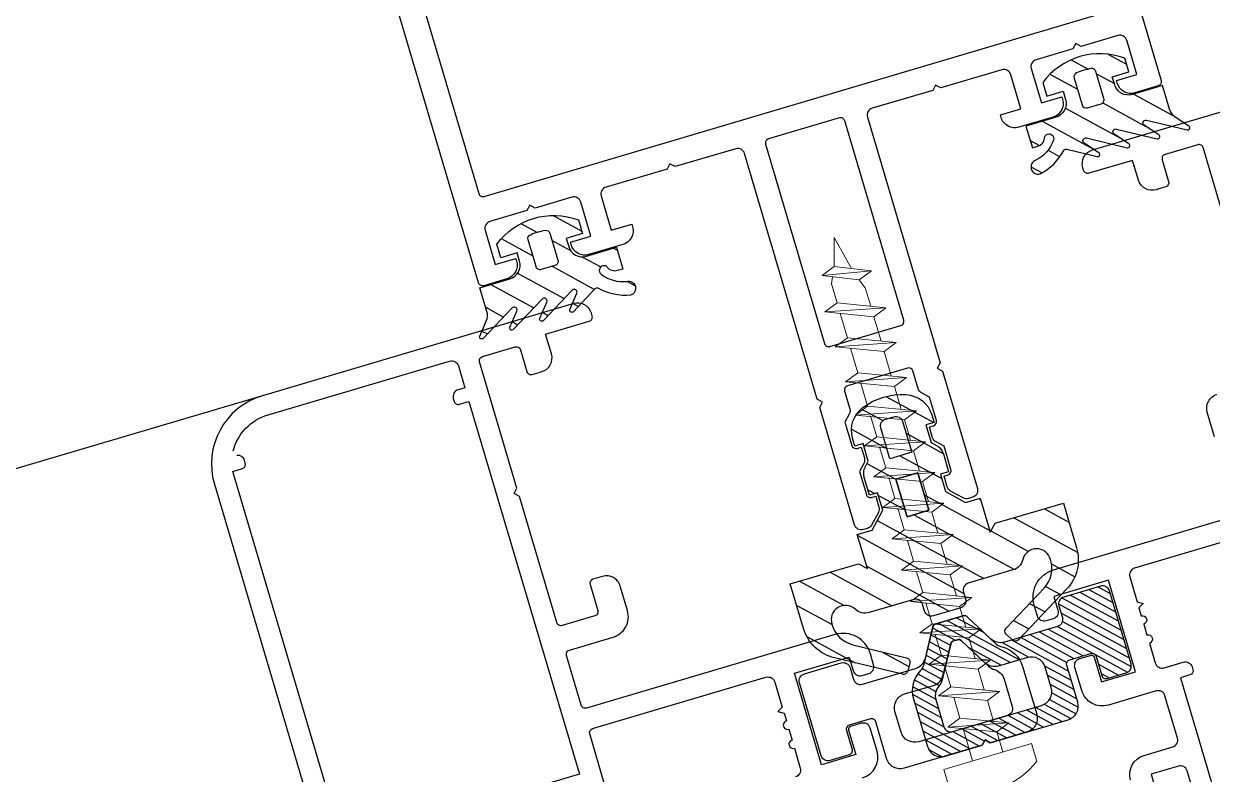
# Model space of a CAD drawing. Header units: millimetres. Extents: x 62878 to 70819, y -67946 to -61850.
# Drawn here: x 63786.6 to 63794.95, y -65572.66 to -65567.39 of the extents above; entities that cross this region are included whole.
import ezdxf

# ---------------------------------------------------------------- set-up
doc = ezdxf.new("R2010")
doc.units = ezdxf.units.MM
doc.layers.add('DOGRAMA', color=171, linetype='Continuous', lineweight=0)
pattern_1 = [(151.4266584183392, (64120.04222058725, -65463.42116544953), (0.07592747398675415, 0.1394151397588898), [])]

# ---------------------------------------------------------------- blocks, each defined once
blk = doc.blocks.new('a2we')
at = {"lineweight": 5, "ltscale": 0.5}
for p, q in [((-196.0144480926461, -415.2868589025547), (-196.5925912144022, -417.2488821181558)), ((-196.0144480926461, -415.2868589025547), (-195.4639709594615, -417.7110762494052)), ((-197.5747968978259, -417.6063757508618), (-196.5747276986959, -417.2423803302317)), ((-196.5747276986959, -417.2423803302317), (-194.1582851917165, -418.2620245979042)), ((-194.1582851917165, -418.2620245979042), (-197.5747968978259, -417.6063757508618)), ((-195.1583543907882, -418.6260200186506), (-197.5747968978259, -417.6063757508618)), ((-196.8896500078097, -417.895480952812), (-197.0961171580722, -418.3448917148726)), ((-197.1143788935161, -419.7428166739272), (-197.1143788935161, -418.4283854465556)), ((-194.1582851917165, -418.2620245979042), (-195.1583543907882, -418.6260200186506)), ((-195.1583543907882, -418.6260200186506), (-194.9264251741961, -419.2953524503964)), ((-198.1144480926461, -420.1068120946153), (-197.1143788935161, -419.7428166739268)), ((-197.1143788935161, -419.7428166739268), (-193.9153324771005, -421.0399975355008)), ((-197.1143788935161, -419.7428166739268), (-193.9153324771005, -421.0399975355008)), ((-194.9154016761394, -420.634479622855), (-194.9154016761394, -419.3608343693425)), ((-194.9154016761721, -421.4039929561312), (-198.1144480926461, -420.1068120946153)), ((-193.9153324771005, -421.0399975355008), (-198.1144480926461, -420.1068120946153)), ((-197.1143788935161, -422.2969096404012), (-197.1143788935162, -420.512330007273)), ((-193.9153324771005, -421.0399975355008), (-194.9154016761721, -421.4039929561312)), ((-194.9154016761721, -423.1885725893157), (-194.9154016761721, -421.4039929561312)), ((-198.1144480926461, -422.6609050610894), (-197.1143788935161, -422.2969096404012)), ((-197.1143788935161, -422.2969096404012), (-193.9153324771005, -423.594090501975)), ((-197.1143788935161, -422.2969096404012), (-193.9153324771005, -423.594090501975)), ((-194.9154016761721, -423.9580859226053), (-198.1144480926461, -422.6609050610894)), ((-193.9153324771005, -423.594090501975), (-198.1144480926461, -422.6609050610894)), ((-197.1143788935161, -424.8510026068752), (-197.1143788935162, -423.0664229737469)), ((-193.9153324771005, -423.594090501975), (-194.9154016761721, -423.9580859226053)), ((-194.9154016761721, -425.7426655557898), (-194.9154016761721, -423.9580859226053)), ((-198.1144480926461, -425.2149980275636), (-197.1143788935161, -424.8510026068752)), ((-197.1143788935161, -424.8510026068752), (-193.9153324771005, -426.1481834684492)), ((-197.1143788935161, -424.8510026068752), (-193.9153324771005, -426.1481834684492)), ((-194.9154016761721, -426.5121788890793), (-198.1144480926461, -425.2149980275636)), ((-193.9153324771005, -426.1481834684492), (-198.1144480926461, -425.2149980275636)), ((-197.1143788935161, -427.3050955733496), (-197.1143788935162, -425.6205159402211)), ((-193.9153324771005, -426.1481834684492), (-194.9154016761721, -426.5121788890793)), ((-194.9154016761721, -428.1967585222638), (-194.9154016761721, -426.5121788890793)), ((-198.1144480926461, -427.669090994038), (-197.1143788935161, -427.3050955733496)), ((-197.1143788935161, -427.3050955733496), (-193.9153324771005, -428.6022764349236)), ((-197.1143788935161, -427.3050955733496), (-193.9153324771005, -428.6022764349236)), ((-194.9154016761721, -428.9662718555534), (-198.1144480926461, -427.669090994038)), ((-193.9153324771005, -428.6022764349236), (-198.1144480926461, -427.669090994038)), ((-197.1143788935161, -429.5591885398237), (-197.1143788935161, -428.0237477951896)), ((-193.9153324771005, -428.6022764349236), (-194.9154016761721, -428.9662718555534)), ((-194.9154016761721, -430.450851488738), (-194.9154016761721, -428.9662718555534)), ((-198.1144480926461, -429.9231839605702), (-197.1143788935161, -429.5591885398237)), ((-197.1143788935161, -429.5591885398237), (-193.9153324771005, -430.8563694013976)), ((-197.1143788935161, -429.5591885398237), (-193.9153324771005, -430.8563694013976)), ((-194.9154016761721, -431.2203648220857), (-198.1144480926461, -429.9231839605702)), ((-193.9153324771005, -430.8563694013976), (-198.1144480926461, -429.9231839605702)), ((-197.1143788935161, -431.8132815063559), (-197.1143788935161, -430.2778407616635)), ((-193.9153324771005, -430.8563694013976), (-194.9154016761721, -431.2203648220857)), ((-194.9154016761721, -432.7049444552304), (-194.9154016761721, -431.2203648220857)), ((-198.1144480926461, -432.177276926986), (-197.1143788935161, -431.8132815063559)), ((-194.9154016761721, -433.4744577885599), (-198.1144480926461, -432.177276926986)), ((-193.9153324771005, -433.1104623678716), (-198.1144480926461, -432.177276926986)), ((-197.1143788935161, -431.8132815063559), (-193.9153324771005, -433.1104623678716)), ((-197.1143788935161, -431.8132815063559), (-193.9153324771005, -433.1104623678716)), ((-197.1143788935161, -434.0673744728301), (-197.1143788935161, -432.5319337281958)), ((-193.9153324771005, -433.1104623678716), (-194.9154016761721, -433.4744577885599)), ((-194.9154016761721, -434.9590374217446), (-194.9154016761721, -433.4744577885599)), ((-198.1144480926461, -434.4313698935184), (-197.1143788935161, -434.0673744728301)), ((-194.9154016761721, -435.7285507550341), (-198.1144480926461, -434.4313698935184)), ((-193.9153324771005, -435.364555334404), (-198.1144480926461, -434.4313698935184)), ((-197.1143788935161, -434.0673744728301), (-193.9153324771005, -435.364555334404)), ((-197.1143788935161, -434.0673744728301), (-193.9153324771005, -435.364555334404)), ((-197.1143788935161, -436.3642339800811), (-197.1143788935161, -434.7860266946118)), ((-193.9153324771005, -435.364555334404), (-194.9154016761721, -435.7285507550341)), ((-198.1144480926461, -436.7282294008277), (-197.1143788935161, -436.3642339800811)), ((-197.1143788935161, -436.3642339800811), (-193.9153324771005, -437.6614148416551)), ((-197.1143788935161, -436.3642339800811), (-193.9153324771005, -437.6614148416551)), ((-194.9154016761721, -437.2558969289955), (-194.9154016761721, -435.7285507550341)), ((-194.9154016761721, -438.0254102623434), (-198.1144480926461, -436.7282294008277)), ((-193.9153324771005, -437.6614148416551), (-198.1144480926461, -436.7282294008277)), ((-197.1143788935161, -438.6610934873901), (-197.1143788935161, -437.1337473134849)), ((-193.9153324771005, -437.6614148416551), (-194.9154016761721, -438.0254102623434)), ((-194.9154016761721, -439.5527564362646), (-194.9154016761721, -438.0254102623434)), ((-198.1144480926461, -439.0250889080787), (-197.1143788935161, -438.6610934873901)), ((-194.9154016761721, -440.3222697695944), (-198.1144480926461, -439.0250889080787)), ((-193.9153324771005, -439.9582743489061), (-198.1144480926461, -439.0250889080787)), ((-197.1143788935161, -438.6610934873901), (-193.9153324771005, -439.9582743489061)), ((-197.1143788935161, -438.6610934873901), (-193.9153324771005, -439.9582743489061)), ((-197.1143788935161, -440.9579529946993), (-197.1143788935161, -439.430606820736)), ((-193.9153324771005, -439.9582743489061), (-194.9154016761721, -440.3222697695944)), ((-194.9154016761721, -441.849615943574), (-194.9154016761721, -440.3222697695944)), ((-198.1144480926461, -441.3219484153295), (-197.1143788935161, -440.9579529946993)), ((-194.9154016761721, -442.6191292769035), (-198.1144480926461, -441.3219484153295)), ((-193.9153324771005, -442.2551338562151), (-198.1144480926461, -441.3219484153295)), ((-197.1143788935161, -440.9579529946993), (-193.9153324771005, -442.2551338562151)), ((-197.1143788935161, -443.2537258831643), (-197.1143788935161, -441.7274663280053)), ((-193.9153324771005, -442.2551338562151), (-194.9154016761721, -442.6191292769035)), ((-194.9154016761721, -444.1453888320787), (-194.9154016761721, -442.6191292769035)), ((-198.1144480926461, -443.6177213039109), (-197.1143788935161, -443.2537258831643)), ((-194.9154016761721, -444.9149021654266), (-198.1144480926461, -443.6177213039109)), ((-193.9153324771005, -444.5509067447383), (-198.1144480926461, -443.6177213039109)), ((-197.1143788935161, -443.2537258831643), (-193.9153324771005, -444.5509067447383)), ((-197.1143788935161, -445.5538642814245), (-197.1143788935161, -444.0232392165685)), ((-193.9153324771005, -444.5509067447383), (-194.9154016761721, -444.9149021654266)), ((-198.1144480926461, -445.9178597020545), (-197.1143788935161, -445.5538642814245)), ((-197.1143788935161, -445.5538642814245), (-193.9153324771005, -446.8510451429402)), ((-197.1143788935161, -445.5538642814245), (-193.9153324771005, -446.8510451429402)), ((-194.9154016761721, -446.4455272302989), (-194.9154016761721, -444.9149021654266)), ((-193.9153324771005, -446.8510451429402), (-198.1144480926461, -445.9178597020545)), ((-194.9154016761721, -447.2150405636282), (-198.1144480926461, -445.9178597020545)), ((-197.1143788935161, -447.8540026795677), (-197.1143788935161, -446.3233776147298)), ((-193.9153324771005, -446.8510451429402), (-194.9154016761721, -447.2150405636282)), ((-194.9154016761721, -448.7456656284821), (-194.9154016761721, -447.2150405636282)), ((-197.1143788935161, -447.8540026795677), (-198.1144480926461, -448.2179981003141)), ((-194.9154016761721, -449.5151789618299), (-198.1144480926461, -448.2179981003141)), ((-198.1144480926461, -448.2179981003141), (-193.9153324771005, -449.1511835411412)), ((-193.9153324771005, -449.1511835411412), (-197.1143788935161, -447.8540026795677)), ((-197.1143788935161, -450.1541410778275), (-197.1143788935161, -448.6235160129718)), ((-193.9153324770423, -449.1511835411412), (-194.9154016761721, -449.5151789618299)), ((-194.9154016761723, -451.0458040266858), (-194.9154016761721, -449.5151789618299)), ((-198.1144480926461, -450.5181364984577), (-197.1143788935161, -450.1541410778275)), ((-194.9154016761721, -451.8153173600317), (-198.1144480926461, -450.5181364984577)), ((-193.9153324770423, -451.4513219393434), (-198.1144480926461, -450.5181364984577)), ((-197.1143788935161, -450.1541410778275), (-193.9153324770423, -451.4513219393434)), ((-197.1143788935161, -453.2868589025547), (-197.1143788935162, -450.9236544111328)), ((-193.9153324770423, -451.4513219393434), (-194.9154016761721, -451.8153173600317)), ((-194.9154016761721, -453.2868589025547), (-194.9154016761721, -451.8153173600317)), ((-192.7980524524961, -453.2868589025547), (-199.230843732796, -453.2868589025547)), ((-199.230843732796, -454.5827171301502), (-199.230843732796, -453.2868589025547)), ((-192.7980524524961, -454.5827171301502), (-192.7980524524961, -453.2868589025547))]:
    blk.add_line(p, q, dxfattribs=at)
blk.add_lwpolyline([(-196.4690204826777, -455.6637351848848), (-196.1125089353335, -455.3998333582319), (-195.9163872499585, -455.3998333582319), (-195.5598757026143, -455.6637351848848)], dxfattribs=at)
for centre, radius, start, end in [((-196.9143788935627, -418.4283854465556), 0.2, 155.3251238657465, 180), ((-195.115401676151, -419.3608343693425), 0.2, 0, 19.11162363728389), ((-195.6603624057317, -449.5292358589606), 6.187568978619671, 234.757305859688, 262.4904896380407), ((-196.3685337795604, -449.5292358589606), 6.187568978619673, 277.5095103619591, 305.2426941403116)]:
    blk.add_arc(centre, radius, start, end, dxfattribs=at)

msp = doc.modelspace()

# ---------------------------------------------------------------- hatches: boundary and pattern name
at = {"layer": 'DOGRAMA', "lineweight": -2}
h = msp.add_hatch(dxfattribs=at)
h.set_pattern_fill('ANSI31', color=256, scale=0.05, angle=523.5057849383392, style=0)
h.set_pattern_definition(pattern_1)
edge = h.paths.add_edge_path()
edge.add_arc((63794.74630285739, -65567.96435626825), 0.1000000000264566, 196.4945486407832, 236.4945486411523, ccw=False)
edge.add_line((63794.65041818207, -65567.99274867999), (63794.60127716877, -65567.82679341911))
edge.add_line((63794.60127716877, -65567.82679341911), (63794.39033088316, -65567.88925672497))
edge.add_arc((63794.36193847139, -65567.79337204968), 0.1000000000084617, 196.4945486615067, 286.4945486615067, ccw=False)
edge.add_line((63794.2660537961, -65567.82176446145), (63794.24901834908, -65567.7642336563))
edge.add_line((63794.24901834908, -65567.7642336563), (63794.3640799594, -65567.73016276218))
edge.add_line((63794.3640799594, -65567.73016276218), (63794.3356875476, -65567.6342780869))
edge.add_arc((63794.1616031688, -65568.10299402327), 0.4999999999493516, 69.62465101081705, 143.3644463040567)
edge.add_line((63793.76037949594, -65567.80463255744), (63793.78877190768, -65567.90051723272))
edge.add_line((63793.78877190768, -65567.90051723272), (63793.90383351803, -65567.86644633861))
edge.add_line((63793.90383351803, -65567.86644633861), (63793.92086896512, -65567.92397714377))
edge.add_arc((63793.82498428981, -65567.95236955553), 0.1000000000182831, -73.50545134885499, 16.49454865114501, ccw=False)
edge.add_line((63793.85337670157, -65568.04825423083), (63793.64243041601, -65568.11071753672))
edge.add_line((63793.64243041601, -65568.11071753672), (63793.68770921612, -65568.26362962768))
edge.add_line((63793.68770921612, -65568.26362962768), (63793.7255639053, -65568.25242047546))
edge.add_arc((63793.70710883768, -65568.1900954365), 0.06500000001886405, 286.4945486312632, 354.9038841406093)
edge.add_arc((63793.8044121108, -65568.19877287347), 0.03268943070201136, -18.935730457426814, 174.9038841657043, ccw=False)
edge.add_arc((63793.60519136331, -65568.13323335035), 0.2424115900144207, 296.18524289078033, 341.6920152977324, ccw=False)
edge.add_arc((63793.72762857109, -65568.39834370016), 0.05002797725080141, 108.0091537234694, 285.5223900234896)
edge.add_arc((63793.57604087211, -65568.11337397789), 0.3717812401078726, 296.3430490831806, 332.9945695735684)
edge.add_arc((63793.9236434054, -65568.29369628019), 0.01999999998203845, 76.49454867883702, 144.8802115770798, ccw=False)
edge.add_line((63793.92831416295, -65568.2742493261), (63794.14226792858, -65568.32563661081))
edge.add_arc((63794.14577099673, -65568.31105139524), 0.01499999998971432, 256.4945487023499, 416.4945487245786)
edge.add_line((63794.15405124154, -65568.29854389567), (63794.05138666632, -65568.23057764763))
edge.add_arc((63794.06242699274, -65568.21390098154), 0.01999999997789496, 76.49454865856927, 236.4945486841856, ccw=False)
edge.add_line((63794.06709775029, -65568.19445402746), (63794.35321421418, -65568.26317330496))
edge.add_arc((63794.35671728235, -65568.2485880894), 0.01499999999141353, 256.4945486753263, 416.4945487089141)
edge.add_line((63794.36499752717, -65568.2360805898), (63794.26233295192, -65568.16811434174))
edge.add_arc((63794.27337327836, -65568.15143767565), 0.0199999999899443, 76.49454860829809, 236.4945486320441, ccw=False)
edge.add_line((63794.27804403593, -65568.13199072158), (63794.56416049979, -65568.20070999906))
edge.add_arc((63794.56766356796, -65568.18612478347), 0.01500000000896147, 256.4945486342601, 416.4945486087087)
edge.add_line((63794.57594381281, -65568.1736172839), (63794.47327923755, -65568.10565103586))
edge.add_arc((63794.48431956398, -65568.08897436979), 0.01999999997379398, 76.49454861803389, 236.49454862641198, ccw=False)
edge.add_line((63794.48899032155, -65568.0695274157), (63794.77510678542, -65568.1382466932))
edge.add_arc((63794.77860985357, -65568.12366147761), 0.01500000000386384, 256.494548715331, 416.4945487089141)
edge.add_line((63794.7868900984, -65568.11115397802), (63794.69110122516, -65568.04773959874))
edge = h.paths.add_edge_path(flags=16)
edge.add_line((63793.98080712773, -65567.7741889267), (63794.03662832866, -65567.96270400476))
edge.add_arc((63794.06539373122, -65567.95418628123), 0.02999999997602769, 196.4945486764993, 286.4945486631752)
edge.add_line((63794.07391145474, -65567.98295168379), (63794.16979613002, -65567.95455927201))
edge.add_arc((63794.1612784065, -65567.92579386944), 0.02999999998584911, 286.4945486419601, 376.4945486607177)
edge.add_line((63794.19004380909, -65567.9172761459), (63794.13422260823, -65567.72876106788))
edge.add_arc((63794.10545720566, -65567.73727879144), 0.0299999999912675, 16.49454872585067, 98.72811454387092)
edge.add_arc((63794.16160316886, -65568.10299402328), 0.3999999999899467, 98.72811449394854, 114.2609828300075)
edge.add_arc((63794.00957253033, -65567.76567120322), 0.03000000000335425, 114.2609827559978, 196.4945485768271)
h = msp.add_hatch(dxfattribs=at)
h.set_pattern_fill('ANSI31', color=256, scale=0.05, angle=523.5057849383392, style=0)
h.set_pattern_definition(pattern_1)
edge = h.paths.add_edge_path()
edge.add_arc((63789.7602997426, -65569.44076167993), 0.1000000000301341, 336.4945486994519, 376.4945487002957)
edge.add_line((63789.8561844179, -65569.41236926809), (63789.80704340461, -65569.2464140072))
edge.add_line((63789.80704340461, -65569.2464140072), (63790.01798969023, -65569.18395070134))
edge.add_arc((63789.98959727847, -65569.08806602606), 0.09999999999244279, 286.4945486598767, 376.494548663874)
edge.add_line((63790.08548195375, -65569.05967361429), (63790.0684465067, -65569.00214280911))
edge.add_line((63790.0684465067, -65569.00214280911), (63789.95338489638, -65569.03621370322))
edge.add_line((63789.95338489638, -65569.03621370322), (63789.92499248463, -65568.94032902794))
edge.add_arc((63790.32621615752, -65569.23869049379), 0.4999999999869163, 69.62465101334038, 143.3644463047087, ccw=False)
edge.add_line((63790.50030053632, -65568.76997455738), (63790.52869294808, -65568.86585923264))
edge.add_line((63790.52869294808, -65568.86585923264), (63790.41363133772, -65568.89993012676))
edge.add_line((63790.41363133772, -65568.89993012676), (63790.43066678476, -65568.95746093192))
edge.add_arc((63790.52655146005, -65568.92906852018), 0.1000000000001984, 196.4945486455177, 286.4945486455177)
edge.add_line((63790.55494387179, -65569.02495319548), (63790.76589015744, -65568.96248988959))
edge.add_line((63790.76589015744, -65568.96248988959), (63790.8111689576, -65569.1154019806))
edge.add_line((63790.8111689576, -65569.1154019806), (63790.7733142684, -65569.1266111328))
edge.add_arc((63790.75485920077, -65569.06428609388), 0.0649999999790707, 218.0852131291265, 286.49454864833865, ccw=False)
edge.add_arc((63790.67796841255, -65569.12454413534), 0.03268943073414134, 38.08521316846137, 231.9248278000717)
edge.add_arc((63790.80938471115, -65568.96109967452), 0.2424115900160963, 231.2970820396288, 276.8038544483629)
edge.add_arc((63790.85103467522, -65569.25013193558), 0.05002797727904116, -72.53329271219133, 104.9799435825689, ccw=False)
edge.add_arc((63790.82302237099, -65568.9285703024), 0.3717812401360185, 239.99452774239842, 276.64604823166394, ccw=False)
edge.add_arc((63790.62964412287, -65569.2690824271), 0.02000000001496647, 68.10888569213799, 136.4945485936017)
edge.add_line((63790.61513794537, -65569.25531395532), (63790.46365836858, -65569.41490970926))
edge.add_arc((63790.45277873547, -65569.40458335544), 0.0149999999941883, 156.4945486007157, 316.4945486052183, ccw=False)
edge.add_line((63790.43902340349, -65569.39860081063), (63790.4881295751, -65569.28569372586))
edge.add_arc((63790.46978913245, -65569.27771699947), 0.02000000001467321, 336.4945486738567, 496.4945486827744)
edge.add_line((63790.45528295494, -65569.26394852772), (63790.25271208301, -65569.47737301512))
edge.add_arc((63790.24183244989, -65569.4670466613), 0.01499999999946561, 156.4945486118002, 316.49454862435107, ccw=False)
edge.add_line((63790.22807711791, -65569.46106411649), (63790.27718328949, -65569.34815703171))
edge.add_arc((63790.25884284687, -65569.34018030533), 0.01999999998218053, 336.4945486788321, 496.4945486843121)
edge.add_line((63790.24433666937, -65569.3264118336), (63790.04176579736, -65569.53983632101))
edge.add_arc((63790.03088616425, -65569.52950996721), 0.01499999998417042, 156.4945485785467, 316.494548645534, ccw=False)
edge.add_line((63790.01713083229, -65569.5235274224), (63790.06623700388, -65569.41062033763))
edge.add_arc((63790.04789656124, -65569.40264361122), 0.02000000001380483, 336.4945486273144, 496.4945486381881)
edge.add_line((63790.03339038374, -65569.38887513946), (63789.83081951174, -65569.6022996269))
edge.add_arc((63789.81993987862, -65569.59197327307), 0.0150000000094835, 156.4945486118002, 316.49454858403533, ccw=False)
edge.add_line((63789.80618454664, -65569.58599072826), (63789.85200195583, -65569.48064531185))
edge = h.paths.add_edge_path(flags=16)
edge.add_line((63790.29883559686, -65568.86445753838), (63790.35465679774, -65569.05297261645))
edge.add_arc((63790.32589139517, -65569.06149033995), 0.02999999997474094, -73.5054513901216, 16.494548619257216, ccw=False)
edge.add_line((63790.33440911867, -65569.09025574251), (63790.23852444343, -65569.1186481543))
edge.add_arc((63790.2300067199, -65569.08988275168), 0.03000000003390574, 196.4945486449359, 286.4945486582601, ccw=False)
edge.add_line((63790.20124131728, -65569.09840047521), (63790.14542011641, -65568.9098853972))
edge.add_arc((63790.17418551897, -65568.90136767368), 0.02999999997189605, 114.260982828263, 196.4945486498509, ccw=False)
edge.add_arc((63790.32621615754, -65569.23869049385), 0.4000000000672676, 98.72811449751771, 114.2609828341829, ccw=False)
edge.add_arc((63790.27007019429, -65568.87297526193), 0.03000000000178693, 16.49454869525681, 98.72811451640058, ccw=False)
h = msp.add_hatch(dxfattribs=at)
h.set_pattern_fill('ANSI31', color=256, scale=0.05, angle=523.5057849383392, style=0)
h.set_pattern_definition(pattern_1)
edge = h.paths.add_edge_path(flags=16)
edge.add_arc((63792.67053296262, -65570.21726377781), 0.050000000015339, 106.4945486751285, 196.4945486751285, ccw=False)
edge.add_line((63792.65633675672, -65570.16932144016), (63792.71386756193, -65570.15228599313))
edge.add_arc((63792.72806376778, -65570.20022833074), 0.04999999996108492, 16.494548620641524, 106.49454864136499, ccw=False)
edge.add_line((63792.77600610541, -65570.1860321249), (63792.83988903184, -65570.40177264428))
edge.add_line((63792.83988903184, -65570.40177264428), (63792.68647355142, -65570.4472005031))
edge.add_line((63792.68647355142, -65570.4472005031), (63792.62259062497, -65570.23145998371))
h.paths.add_polyline_path([(63792.72906216908, -65570.59102751601), (63792.88247764952, -65570.54559965721), (63792.96055678184, -65570.80928251422), (63792.8071413014, -65570.85471037305)], flags=16)
edge = h.paths.add_edge_path()
edge.add_arc((63792.78948307309, -65570.19632482811), 0.2000000000017219, 16.49454867645761, 87.06076755616698, ccw=False)
edge.add_line((63792.98125242364, -65570.13954000453), (63792.99723861174, -65570.1935273329))
edge.add_line((63792.99723861174, -65570.1935273329), (63792.93970780658, -65570.21056277993))
edge.add_line((63792.93970780658, -65570.21056277993), (63792.97613080507, -65570.33356773689))
edge.add_line((63792.97613080507, -65570.33356773689), (63793.01429714129, -65570.3542950687))
edge.add_arc((63792.96657290405, -65570.44217223968), 0.09999999999889297, 16.494548645517682, 61.494548644311976, ccw=False)
edge.add_line((63793.06245757934, -65570.41377982794), (63793.09945129407, -65570.53871216389))
edge.add_line((63793.09945129407, -65570.53871216389), (63793.04192048888, -65570.55574761095))
edge.add_line((63793.04192048888, -65570.55574761095), (63793.07834348745, -65570.67875256787))
edge.add_line((63793.07834348745, -65570.67875256787), (63793.21718054089, -65570.7541520419))
edge.add_line((63793.21718054089, -65570.7541520419), (63793.32100856277, -65570.72340752576))
edge.add_line((63793.32100856277, -65570.72340752576), (63793.39198959216, -65570.96311921398))
edge.add_line((63793.39198959216, -65570.96311921398), (63793.42573572388, -65570.90098067044))
edge.add_line((63793.42573572388, -65570.90098067044), (63793.90515910038, -65570.75901861166))
edge.add_line((63793.90515910038, -65570.75901861166), (63793.99794333403, -65571.07236240893))
edge.add_arc((63793.71028930818, -65571.15753964419), 0.2999999999920605, -43.50545134517313, 16.494548654695905, ccw=False)
edge.add_line((63793.92788197066, -65571.36406672045), (63793.58967177512, -65571.72039799801))
edge.add_arc((63793.56791250891, -65571.6997452904), 0.02999999996306352, 226.4945486264013, 316.49454863596765, ccw=False)
edge.add_line((63793.5472598013, -65571.72150455661), (63793.50374126877, -65571.68019914138))
edge.add_arc((63793.5243939764, -65571.65843987514), 0.02999999999392229, 136.4945486445089, 226.49454863443, ccw=False)
edge.add_line((63793.50263471016, -65571.63778716752), (63793.76930182782, -65571.35683219934))
edge.add_arc((63793.62424005285, -65571.21914748181), 0.199999999996602, 316.4945486464392, 378.4141459891688)
edge.add_arc((63793.71687779026, -65571.17978976057), 0.1000000000195538, 13.77970106187458, 166.4945486559852)
edge.add_arc((63793.52240824923, -65571.133082185), 0.0999999999777601, 286.4945486502522, 346.4945486572772, ccw=False)
edge.add_line((63793.55080066097, -65571.22896686026), (63793.23745441382, -65571.32175181934))
edge.add_arc((63793.25165061971, -65571.369694157), 0.05000000001327318, 106.494548667134, 196.4945486751285)
edge.add_line((63793.20370828206, -65571.3838903629), (63793.21790026737, -65571.43181844708))
edge.add_arc((63793.16995792971, -65571.44601465295), 0.05000000001405226, -73.50545136484408, 16.494548640783194, ccw=False)
edge.add_line((63793.18415413558, -65571.4939569906), (63792.99238478502, -65571.55074181412))
edge.add_arc((63792.97818857914, -65571.50279947647), 0.05000000000914154, 196.4945486591394, 286.49454865114495, ccw=False)
edge.add_line((63792.93024624149, -65571.51699568235), (63792.91605425617, -65571.46906759818))
edge.add_arc((63792.86811191856, -65571.48326380404), 0.04999999996108492, 16.49454864136495, 106.494548641365)
edge.add_line((63792.8539157127, -65571.43532146643), (63792.54056946551, -65571.52810642553))
edge.add_arc((63792.5121770538, -65571.43222175022), 0.1000000000038224, 226.4945486271697, 286.4945486231642, ccw=False)
edge.add_arc((63792.37449233628, -65571.57728352521), 0.1000000000022816, 46.49454867734212, 199.2093962680485)
edge.add_arc((63792.47362394937, -65571.55985642303), 0.1999999999217478, 194.5749513114274, 256.4945486543565)
edge.add_line((63792.42691637381, -65571.75432596396), (63792.80356407244, -65571.84478897818))
edge.add_arc((63792.79655793612, -65571.87395940932), 0.02999999998282706, -13.505451321428382, 76.49454867532631, ccw=False)
edge.add_line((63792.82572836726, -65571.88096554564), (63792.81171609459, -65571.93930640795))
edge.add_arc((63792.78254566345, -65571.93230027166), 0.02999999998310497, 256.4945487158617, 346.4945487326188, ccw=False)
edge.add_line((63792.77553952715, -65571.9614707028), (63792.29784249084, -65571.8467377204))
edge.add_arc((63792.36790385415, -65571.55503340888), 0.2999999999901563, 196.4945486665388, 256.4945486656027, ccw=False)
edge.add_line((63792.08024982832, -65571.6402106442), (63791.98746559468, -65571.32686684687))
edge.add_line((63791.98746559468, -65571.32686684687), (63792.46688897108, -65571.1849047881))
edge.add_line((63792.46688897108, -65571.1849047881), (63792.52902751463, -65571.21865091984))
edge.add_line((63792.52902751463, -65571.21865091984), (63792.45804648523, -65570.97893923162))
edge.add_line((63792.45804648523, -65570.97893923162), (63792.56187450706, -65570.94819471544))
edge.add_line((63792.56187450706, -65570.94819471544), (63792.63727398114, -65570.80935766199))
edge.add_line((63792.63727398114, -65570.80935766199), (63792.60085098262, -65570.6863527051))
edge.add_line((63792.60085098262, -65570.6863527051), (63792.54332017744, -65570.70338815213))
edge.add_line((63792.54332017744, -65570.70338815213), (63792.50632646269, -65570.57845581612))
edge.add_arc((63792.60221113795, -65570.55006340439), 0.09999999997229228, 151.4945486533127, 196.4945486502522, ccw=False)
edge.add_line((63792.51433396697, -65570.50233916717), (63792.53506129877, -65570.46417283097))
edge.add_line((63792.53506129877, -65570.46417283097), (63792.49863830028, -65570.34116787407))
edge.add_line((63792.49863830028, -65570.34116787407), (63792.44110749511, -65570.3582033211))
edge.add_line((63792.44110749511, -65570.3582033211), (63792.42512130699, -65570.30421599279))
edge.add_arc((63792.61689065756, -65570.24743116923), 0.2000000000140785, 125.9283297837984, 196.4945486660958, ccw=False)
edge.add_arc((63792.77561270215, -65570.46646898), 0.4704999999834535, 87.06076753463913, 125.92832976939539, ccw=False)
at = {"layer": 'DOGRAMA', "lineweight": -2, "ltscale": 5}
h = msp.add_hatch(dxfattribs=at)
h.set_pattern_fill('ANSI31', color=256, scale=0.015, angle=523.5057849383392, style=0)
h.set_pattern_definition([(151.4266584183392, (64120.04222058725, -65463.42116544953), (0.02277824219602622, 0.04182454192766689), [])])
edge = h.paths.add_edge_path(flags=16)
edge.add_line((63793.16053030722, -65571.7185899363), (63793.13437571654, -65571.72633457233))
edge.add_arc((63793.14289344008, -65571.75509997494), 0.03000000001995268, 106.494548666151, 166.494548664529)
edge.add_line((63793.1137230089, -65571.7480938386), (63793.05291946965, -65572.00125269419))
edge.add_arc((63792.95568469912, -65571.97789890629), 0.1000000000473961, 318.6355904875942, 346.49454859826204, ccw=False)
edge.add_arc((63793.1057890418, -65572.1100680643), 0.1000000000049957, 138.635590565952, 196.4945486786794)
edge.add_line((63793.00990436652, -65572.1384604761), (63793.06674377552, -65572.33041416867))
edge.add_arc((63793.11468611314, -65572.31621796277), 0.04999999998743289, 196.4945486845975, 286.494548692592)
edge.add_line((63793.12888231905, -65572.36416030039), (63793.7521327084, -65572.179609624))
edge.add_arc((63793.72374029665, -65572.0837249487), 0.1000000000182831, 286.494548651145, 376.4945486499614)
edge.add_line((63793.81962497196, -65572.05533253694), (63793.77698176878, -65571.91132118198))
edge.add_arc((63793.68109709349, -65571.93971359375), 0.1000000000084617, 16.49454866150673, 106.4945486615067)
edge.add_line((63793.65270468172, -65571.84382891846), (63793.45010442008, -65571.90382088312))
edge.add_arc((63793.42171200829, -65571.80793620786), 0.099999999986753, 226.494548674626, 286.494548678233, ccw=False)
edge.add_line((63793.35286964957, -65571.88046709537), (63793.1897007384, -65571.72559607269))
edge.add_arc((63793.16904803072, -65571.74735533894), 0.03000000004454845, 46.49454857293127, 106.4945485625333)
edge = h.paths.add_edge_path()
edge.add_line((63793.94957418426, -65571.8602148408), (63794.09819543098, -65571.81620660254))
edge.add_arc((63794.10671315451, -65571.84497200513), 0.03000000000393381, 16.494548630123916, 106.49454866071761, ccw=False)
edge.add_line((63794.1354785571, -65571.83645428161), (63794.17522793354, -65571.97069282702))
edge.add_arc((63794.20399333611, -65571.96217510347), 0.02999999998713586, 196.4945486992023, 286.4945487164719)
edge.add_line((63794.21251105966, -65571.99094050603), (63794.34674960508, -65571.95119112963))
edge.add_arc((63794.33255339916, -65571.90324879198), 0.05000000002153646, 286.494548699112, 376.4945487047393)
edge.add_line((63794.38049573682, -65571.88905258605), (63794.22859633392, -65571.37606957329))
edge.add_arc((63794.18065399625, -65571.39026577918), 0.05000000002516042, 16.49454865440497, 106.4945486751285)
edge.add_line((63794.16645779035, -65571.34232344152), (63793.90756916708, -65571.41898295331))
edge.add_arc((63793.92176537298, -65571.46692529095), 0.05000000000138594, 106.494548679863, 196.494548679863)
edge.add_line((63793.87382303534, -65571.48112149685), (63793.89795658534, -65571.56262347085))
edge.add_arc((63793.85001424772, -65571.57681967675), 0.04999999998045637, -73.50545132665701, 16.494548686964777, ccw=False)
edge.add_line((63793.8642104536, -65571.62476201435), (63793.49055436708, -65571.73540532032))
edge.add_arc((63793.46216195532, -65571.63952064504), 0.09999999999037697, 226.4945486598151, 286.49454865587944, ccw=False)
edge.add_line((63793.39331959658, -65571.71205153254), (63793.23015068536, -65571.55718050989))
edge.add_arc((63793.20949797772, -65571.57893977613), 0.02999999999893123, 46.49454862435104, 106.4945486340693)
edge.add_line((63793.20098025421, -65571.55017437354), (63793.00874853426, -65571.60709610928))
edge.add_arc((63793.01726625778, -65571.63586151191), 0.03000000004372716, 106.4945486237209, 166.4945486169723)
edge.add_line((63792.98809582659, -65571.62885537554), (63792.92506195405, -65571.89130034555))
edge.add_arc((63792.82782718356, -65571.86794655779), 0.09999999997436167, 316.00587695288846, 346.4945486653843, ccw=False)
edge.add_arc((63793.04365049826, -65572.07632193255), 0.1999999999797671, 136.0058769438912, 196.4945486552876)
edge.add_line((63792.8518811477, -65572.13310675605), (63792.95130917438, -65572.46888746163))
edge.add_arc((63793.04719384965, -65572.44049504984), 0.09999999999166373, 196.4945486730521, 286.494548678233)
edge.add_line((63793.07558626144, -65572.5363797251), (63793.33447488469, -65572.45972021336))
edge.add_line((63793.33447488469, -65572.45972021336), (63793.35472256375, -65572.42243708721))
edge.add_line((63793.35472256375, -65572.42243708721), (63793.39200568987, -65572.44268476628))
edge.add_line((63793.39200568987, -65572.44268476628), (63793.93854833899, -65572.28084801928))
edge.add_arc((63793.91015592722, -65572.18496334397), 0.1000000000224147, 286.4945486591395, 376.4945486591395)
edge.add_line((63794.00604060252, -65572.1565709322), (63793.92932650525, -65571.89749796691))
edge.add_arc((63793.95809190781, -65571.88898024336), 0.0299999999912675, 106.49454871647191, 196.4945487258506, ccw=False)

# ---------------------------------------------------------------- linework, layer by layer
at = {"layer": 'DOGRAMA', "lineweight": -2}
msp.add_line((63788.27962896773, -65570.00522107435), (63731.06336638653, -65586.94104282498), dxfattribs=at)
at = {"layer": 'DOGRAMA', "lineweight": -2, "ltscale": 0.5}
for points in [[(63791.59847011814, -65557.68594376526), (63794.5910303179, -65567.7921885402, -0.4142135623732619), (63794.57078263885, -65567.8294716663), (63794.40777869084, -65567.87773876628, -0.4142135623730951), (63794.28350160381, -65567.81024650276), (63794.27782312148, -65567.79106956771), (63794.42165013441, -65567.74848095003), (63794.35066910498, -65567.50876926187, 0.4142135623730951), (63794.28853056145, -65567.47502313012), (63794.02964193818, -65567.55168264188), (63793.99235881209, -65567.53143496279), (63793.97211113302, -65567.56871808892), (63793.71322250974, -65567.64537760067, 0.4142135623730951), (63793.67947637801, -65567.70751614422), (63793.7504574074, -65567.94722783241), (63793.89428442033, -65567.90463921474), (63793.8999629027, -65567.92381614982, -0.4142135623728953), (63793.83247063915, -65568.04809323687), (63793.59275895096, -65568.11907426627, -0.4142135623729619), (63793.46848186392, -65568.05158200275), (63793.46280338156, -65568.03240506769), (63793.60663039449, -65567.98981645006), (63793.53564936506, -65567.75010476184, 0.4142135623731395), (63793.47351082156, -65567.7163586301), (63793.04504149307, -65567.84323268544), (63793.00775836695, -65567.82298500638), (63792.98751068789, -65567.8602681325), (63792.56260640632, -65567.9860865418, 0.4142135623730951), (63792.5288602746, -65568.04822508538), (63793.03992368634, -65569.77414924047), (63793.01967600728, -65569.81143236661), (63793.05695913338, -65569.83168004564), (63793.30113387455, -65570.6562882531, -0.4142135623730951), (63793.26738774274, -65570.7184267966), (63793.2393037716, -65570.72674274145, -0.1989123673795887), (63793.2012454471, -65570.72273898932), (63793.11336827613, -65570.67501475214, -0.1989123673797732), (63793.08928805708, -65570.64527237251), (63793.06677590633, -65570.56924606365), (63793.0955413089, -65570.56072834013, 0.4142135623730951), (63793.11578898794, -65570.52344521403), (63793.06752188794, -65570.36044126605), (63793.01115559377, -65570.32982992109, -0.1989123673797732), (63792.98707537472, -65570.30008754147), (63792.96456322395, -65570.22406123264), (63792.99332862657, -65570.21554350913, 0.4142135623729841), (63793.0135763056, -65570.17826038299), (63792.96530920557, -65570.01525643503), (63792.90894291141, -65569.9846450901, -0.1989123673797501), (63792.88486269238, -65569.95490271045), (63792.84815433576, -65569.83093406398, 0.4142135623729288), (63792.81087120963, -65569.81068638494), (63792.3889786384, -65569.93561299669, 0.4142135623725959), (63792.36873095933, -65569.97289612281), (63792.40543931596, -65570.09686476925, -0.1989123673796753), (63792.4014355638, -65570.1349230937), (63792.37082421887, -65570.19128938795), (63792.41909131881, -65570.3542933359, 0.4142135623736503), (63792.45637444499, -65570.37454101497), (63792.48513984755, -65570.36602329146), (63792.50765199828, -65570.44204960029, -0.1989123673797502), (63792.50364824615, -65570.48010792478), (63792.47303690122, -65570.53647421898), (63792.52130400119, -65570.69947816695, 0.4142135623732063), (63792.55858712731, -65570.71972584601), (63792.5873525299, -65570.71120812248), (63792.60986468063, -65570.7872344313, -0.1989123673796753), (63792.60586092849, -65570.8252927558), (63792.55813669129, -65570.91316992679, -0.1989123673797207), (63792.52839431167, -65570.9372501458), (63792.50031034048, -65570.9455660907, -0.4142135623730951), (63792.43817179697, -65570.91181995893), (63792.19399705582, -65570.08721175148), (63792.21424473487, -65570.04992862539), (63792.17696160878, -65570.02968094633), (63791.66589819706, -65568.30375679123, 0.4142135623730951), (63791.60375965352, -65568.27001065946), (63791.17885537197, -65568.39582906874), (63791.14157224588, -65568.37558138969), (63791.12132456684, -65568.41286451582), (63790.69285523833, -65568.53973857117, 0.4142135623730951), (63790.65910910656, -65568.60187711472), (63790.73009013596, -65568.84158880293), (63790.87391714886, -65568.79900018527), (63790.87959563122, -65568.81817712034, -0.4142135623729619), (63790.81210336772, -65568.94245420737), (63790.57239167949, -65569.01343523679, -0.4142135623728953), (63790.44811459246, -65568.94594297325), (63790.44243611012, -65568.92676603822), (63790.58626312306, -65568.8841774206), (63790.51528209365, -65568.64446573236, 0.4142135623730951), (63790.4531435501, -65568.61071960059), (63790.19425492684, -65568.68737911235), (63790.15697180072, -65568.66713143334), (63790.13672412167, -65568.7044145594), (63789.87783549839, -65568.78107407117, 0.4142135623730951), (63789.84408936662, -65568.84321261468), (63789.91507039604, -65569.08292430291), (63790.058897409, -65569.04033568529), (63790.06457589132, -65569.05951262031, -0.4142135623728953), (63789.9970836278, -65569.18378970736), (63789.83407967981, -65569.23205680736, -0.4142135623729288), (63789.79679655373, -65569.21180912829), (63786.80423635399, -65559.10556435339, -0.4142135623729288)], [(63795.14938654259, -65569.14951618169), (63794.88675673379, -65568.26258293533, 0.4142135623730951), (63794.84947360767, -65568.24233525623), (63794.61935038697, -65568.31047704448, 0.4142135623730951), (63794.59910270791, -65568.3477601706), (63794.64453056674, -65568.50117565104, -0.4142135623730951), (63794.62428288769, -65568.5384587772), (63794.57634055005, -65568.55265498305), (63794.55716361495, -65568.55833346538, -0.4142135623730951), (63794.43288652793, -65568.49084120187), (63794.39171753086, -65568.3518084227), (63794.08488656997, -65568.44266414036, -0.4142135623730951), (63794.04760344385, -65568.4224164613), (63794.04192496152, -65568.40323952626, -0.4142135623730951), (63794.10941722501, -65568.27896243919), (63796.29558782151, -65567.63161545103, -0.4142135623730951)], [(63792.4950402405, -65572.68880222674, 0.4142135623730951), (63792.59627863576, -65572.50238659618), (63792.54801153579, -65572.33938264819, 0.4142135623730951), (63792.48587299226, -65572.30563651644), (63792.40916525203, -65572.32835044585, 0.4142135623730951), (63792.39566679932, -65572.35320586323), (63792.44677314049, -65572.52579827877), (63792.20706145227, -65572.59677930817), (63792.01683229351, -65571.95435198378), (63792.40037099463, -65571.84078233673), (63792.42876340639, -65571.93666701202, 0.4142135623730951), (63792.49090194994, -65571.97041314379), (63792.53884428754, -65571.95621693789, 0.4142135623730951), (63792.5725904193, -65571.89407839437), (63792.5498764899, -65571.81737065413, 0.4142135623730951), (63792.30132231581, -65571.68238612707), (63790.55622122563, -65572.19912802118, -0.4142135623730951), (63790.51893809953, -65572.17888034211), (63790.41530579659, -65571.82890127732, -0.4142135623730951), (63790.43555347563, -65571.79161815121), (63790.74238443657, -65571.70076243357, 0.4142135623730951), (63790.84362283184, -65571.514346803), (63790.79251649066, -65571.3417543875, 0.4142135623730951), (63790.66823940363, -65571.27426212399), (63790.64906246855, -65571.27994060631), (63790.60112013094, -65571.29413681221, 0.4142135623730951), (63790.58087245186, -65571.33141993833), (63790.63481803422, -65571.51360082136, -0.4142135623730951), (63790.61457035514, -65571.55088394745), (63790.38444713448, -65571.6190257357, -0.4142135623730951), (63790.34716400836, -65571.59877805665), (63790.08453419952, -65570.71184481027), (63790.04725107344, -65570.69159713121), (63790.06749875249, -65570.65431400509), (63789.80486894371, -65569.76738075868, -0.4142135623730951), (63789.82511662273, -65569.73009763258), (63790.05523984344, -65569.66195584436, -0.4142135623730951), (63790.09252296956, -65569.68220352339), (63790.13795082836, -65569.83561900389, 0.4142135623730951), (63790.17523395445, -65569.8558666829), (63790.22317629214, -65569.84167047706), (63790.24235322717, -65569.83599199471, 0.4142135623730951), (63790.30984549072, -65569.71171490765), (63790.26867649367, -65569.5726821285), (63790.57550745457, -65569.48182641085, 0.4142135623730951), (63790.59575513362, -65569.44454328473), (63790.59007665126, -65569.42536634965, 0.4142135623730951), (63790.4657995642, -65569.35787408616), (63788.27962896773, -65570.00522107435, 0.4142135623730951), (63787.94216765014, -65570.62660650957), (63788.85356406771, -65573.70450458622, 0.4142135623730951)], [(63788.07345361087, -65570.39299108318, -0.2621398995659221), (63788.3193783442, -65570.13945961976), (63789.5946445255, -65569.76184054329, -0.4142135623730951), (63789.65678306901, -65569.79558667506), (63789.70221092784, -65569.94900215551), (63789.65426859018, -65569.96319836138, 0.4142135623730951), (63789.62052245844, -65570.02533690493), (63789.62620094078, -65570.04451383997, 0.4142135623730951), (63789.66348406687, -65570.064761519), (63789.73060333961, -65570.04488683079), (63790.50571618073, -65572.66253846607), (63788.84691129829, -65573.15372718956), (63788.07179845715, -65570.53607555431), (63788.13891772986, -65570.51620086604, 0.4142135623730951), (63788.15916540895, -65570.47891773997), (63788.15348692658, -65570.45974080486, 0.3618128521052944), (63788.10026813606, -65570.42421619977)], [(63794.96666386905, -65570.2934730972), (63794.91555752789, -65570.12088068169, -0.4142135623730951), (63794.98304979142, -65569.99660359464)], [(63794.37712266033, -65572.70510452909, -0.4142135623730951), (63794.47161182923, -65572.5311166072), (63794.67296964733, -65572.4714925425, 0.4142135623730951), (63794.70671577909, -65572.40935399898), (63794.61869930263, -65572.11211150562, 0.4142135623730951), (63794.5565607591, -65572.07836537383), (63794.22096439564, -65572.17773881502, -0.4142135623730951), (63794.03454876503, -65572.07650041972), (63793.98628166506, -65571.91349647175, -0.4142135623730951), (63794.02002779683, -65571.85135792824), (63794.09673553704, -65571.82864399882, -0.4142135623730951), (63794.12159095445, -65571.84214245154), (63794.17269729564, -65572.01473486701), (63794.41240898387, -65571.94375383762), (63794.22217982502, -65571.30132651322), (63793.83864112391, -65571.41489616026), (63793.86703353565, -65571.51078083554, -0.4142135623730951), (63793.83328740391, -65571.5729193791), (63793.78534506626, -65571.58711558497, -0.4142135623730951), (63793.72320652275, -65571.55336945319), (63793.70049259332, -65571.476661713, -0.4142135623730951), (63793.8354771204, -65571.22810753887), (63795.58057821054, -65570.7113656448, 0.4142135623730951)], [(63794.96508672614, -65573.28190454407), (63794.77485756732, -65572.63947721968, 0.4142135623730951), (63794.71271902383, -65572.6057310879), (63794.52094967324, -65572.66251591146), (63794.57136607882, -65572.83277832936, -0.6680475602943992)]]:
    msp.add_lwpolyline(points, format="xyb", dxfattribs=at)
for points in [[(63792.10729558492, -65560.03828231322), (63792.00792214374, -65559.70268594973), (63791.4769840438, -65557.9096425219, 0.4142135623730953), (63791.4397009177, -65557.88939484287), (63787.04818278971, -65559.1897673016, 0.4142135623730951), (63787.02793511064, -65559.2270504277), (63787.55887321056, -65561.02009385554), (63787.65824665178, -65561.35569021903), (63789.79903449862, -65568.58539473543, 0.4142135623730951), (63789.83631762476, -65568.60564241448), (63794.22783575278, -65567.30526995576, 0.4142135623722071), (63794.2480834318, -65567.26798682967)], [(63793.94957418426, -65571.8602148408), (63794.09819543098, -65571.81620660254, -0.4142135623730951), (63794.1354785571, -65571.83645428161), (63794.17522793354, -65571.97069282702, 0.4142135623730951), (63794.21251105966, -65571.99094050603), (63794.34674960508, -65571.95119112963, 0.4142135623730951), (63794.38049573682, -65571.88905258605), (63794.22859633392, -65571.37606957329, 0.4142135623730951), (63794.16645779035, -65571.34232344152), (63793.90756916708, -65571.41898295331, 0.4142135623730951), (63793.87382303534, -65571.48112149685), (63793.89795658534, -65571.56262347085, -0.4142135623730951), (63793.8642104536, -65571.62476201435), (63793.49055436708, -65571.73540532032, -0.2679491924311303), (63793.39331959658, -65571.71205153254), (63793.23015068536, -65571.55718050989, 0.2679491924310549), (63793.20098025421, -65571.55017437354), (63793.00874853426, -65571.60709610928, 0.2679491924311364), (63792.98809582659, -65571.62885537554), (63792.92506195405, -65571.89130034555, -0.1338222992157564), (63792.89976828846, -65571.93740501603, 0.2702358223096737), (63792.8518811477, -65572.13310675605), (63792.95130917438, -65572.46888746163, 0.4142135623730951), (63793.07558626144, -65572.5363797251), (63793.33447488469, -65572.45972021336), (63793.35472256375, -65572.42243708721), (63793.39200568987, -65572.44268476628), (63793.93854833899, -65572.28084801928, 0.4142135623730951), (63794.00604060252, -65572.1565709322), (63793.92932650525, -65571.89749796691, -0.4142135623731091)], [(63792.54979007085, -65572.27470492285), (63792.40116882417, -65572.31871316109, 0.4142135623730951), (63792.38092114512, -65572.35599628721), (63792.42067052163, -65572.49023483263, -0.4142135623730951), (63792.40042284253, -65572.52751795868), (63792.26618429714, -65572.5672673352, -0.4142135623730951), (63792.20404575358, -65572.53352120344), (63792.0521463507, -65572.02053819064, -0.4142135623730951), (63792.08589248242, -65571.9583996471), (63792.3447811057, -65571.88174013536, -0.4142135623730951), (63792.40691964923, -65571.9154862671), (63792.43105319922, -65571.99698824111, 0.4142135623730951), (63792.49319174277, -65572.03073437288), (63792.86684782927, -65571.9200910669, 0.2679491924311303), (63792.93569018805, -65571.84756017939), (63792.98822797234, -65571.62881624585, -0.2679491924310549), (63793.00888067995, -65571.60705697961), (63793.20111239995, -65571.55013524387, -0.2679491924311364), (63793.23028283104, -65571.5571413802), (63793.42604990589, -65571.74295280014, 0.1338222992157564), (63793.47236862483, -65571.76785232704, -0.2702358223096737), (63793.6190906957, -65571.90592833229), (63793.71851872238, -65572.24170903784, -0.4142135623730951), (63793.65102645886, -65572.36598612486), (63793.3921378356, -65572.44264563663), (63793.3548547095, -65572.42239795758), (63793.33460703042, -65572.4596810837), (63792.78806438132, -65572.62151783072, -0.4142135623730951), (63792.66378729424, -65572.55402556721), (63792.587073197, -65572.29495260192, 0.4142135623731091)], [(63793.13450786223, -65571.72629544268), (63793.16066245296, -65571.71855080668, -0.2679491924311364), (63793.18983288416, -65571.72555694301), (63793.3786731146, -65571.90479378046, 0.1221599187188834), (63793.42054534336, -65571.92855729615, -0.2579611168298657), (63793.48945988865, -65571.99645928758), (63793.5462992977, -65572.18841298016, -0.4142135623730951), (63793.51255316595, -65572.25055152371), (63792.88930277658, -65572.43510220018, -0.4142135623730951), (63792.76502568954, -65572.36760993664), (63792.72238248636, -65572.22359858168, -0.4142135623730951), (63792.78987474991, -65572.09932149464), (63792.99247501154, -65572.03932952997, 0.2679491924311186), (63793.06131737028, -65571.96679864248), (63793.11385515461, -65571.74805470892, -0.2679491924310675)], [(63793.16053030722, -65571.7185899363), (63793.13437571654, -65571.72633457233, 0.2679491924311364), (63793.1137230089, -65571.7480938386), (63793.05291946965, -65572.00125269419, -0.1221599187188834), (63793.03073687043, -65572.04398348536, 0.2579611168298657), (63793.00990436652, -65572.1384604761), (63793.06674377552, -65572.33041416867, 0.4142135623730951), (63793.12888231905, -65572.36416030039), (63793.7521327084, -65572.179609624, 0.4142135623730951), (63793.81962497196, -65572.05533253694), (63793.77698176878, -65571.91132118198, 0.4142135623730951), (63793.65270468172, -65571.84382891846), (63793.45010442008, -65571.90382088312, -0.2679491924311186), (63793.35286964957, -65571.88046709537), (63793.1897007384, -65571.72559607269, 0.2679491924310675)]]:
    msp.add_lwpolyline(points, format="xyb", close=True, dxfattribs=at)
at = {"layer": 'DOGRAMA', "lineweight": -2}
for points in [[(63794.69110122516, -65568.04773959874, -0.176326980708443), (63794.65041818207, -65567.99274867999), (63794.60127716877, -65567.82679341911), (63794.39033088316, -65567.88925672497, -0.4142135623726288), (63794.2660537961, -65567.82176446145), (63794.24901834908, -65567.7642336563), (63794.3640799594, -65567.73016276218), (63794.3356875476, -65567.6342780869, 0.3333333333332321), (63793.76037949594, -65567.80463255744), (63793.78877190768, -65567.90051723272), (63793.90383351803, -65567.86644633861), (63793.92086896512, -65567.92397714377, -0.4142135623730951), (63793.85337670157, -65568.04825423083), (63793.64243041601, -65568.11071753672), (63793.68770921612, -65568.26362962768), (63793.7255639053, -65568.25242047546, 0.3076847592325163), (63793.7718518985, -65568.19586917681, -1.128701775594264), (63793.83533249332, -65568.20938083391, -0.2012120834862478), (63793.71216147471, -65568.35076673685, 0.9785310008383128), (63793.74101680436, -65568.4465469544, 0.1612998685773607), (63793.90728438387, -65568.28219052451, -0.3075716929248266), (63793.92831416295, -65568.2742493261), (63794.14226792858, -65568.32563661081, 0.8390996311771568), (63794.15405124154, -65568.29854389567), (63794.05138666632, -65568.23057764763, -0.8390996311749109), (63794.06709775029, -65568.19445402746), (63794.35321421418, -65568.26317330496, 0.8390996311813727), (63794.36499752717, -65568.2360805898), (63794.26233295192, -65568.16811434174, -0.8390996311751685), (63794.27804403593, -65568.13199072158), (63794.56416049979, -65568.20070999906, 0.8390996311750223), (63794.57594381281, -65568.1736172839), (63794.47327923755, -65568.10565103586, -0.8390996311790603), (63794.48899032155, -65568.0695274157), (63794.77510678542, -65568.1382466932, 0.8390996311813727), (63794.7868900984, -65568.11115397802)], [(63793.98080712773, -65567.7741889267), (63794.03662832866, -65567.96270400476, 0.414213562374205), (63794.07391145474, -65567.98295168379), (63794.16979613002, -65567.95455927201, 0.4142135623730951), (63794.19004380909, -65567.9172761459), (63794.13422260823, -65567.72876106788, 0.3750467088372598), (63794.10090483024, -65567.70762620507, 0.0678788880673013), (63793.99724572183, -65567.73832070427, 0.3750467088370437)], [(63789.85200195583, -65569.48064531185, 0.176326980708443), (63789.8561844179, -65569.41236926809), (63789.80704340461, -65569.2464140072), (63790.01798969023, -65569.18395070134, 0.4142135623726288), (63790.08548195375, -65569.05967361429), (63790.0684465067, -65569.00214280911), (63789.95338489638, -65569.03621370322), (63789.92499248463, -65568.94032902794, -0.3333333333332321), (63790.50030053632, -65568.76997455738), (63790.52869294808, -65568.86585923264), (63790.41363133772, -65568.89993012676), (63790.43066678476, -65568.95746093192, 0.4142135623730951), (63790.55494387179, -65569.02495319548), (63790.76589015744, -65568.96248988959), (63790.8111689576, -65569.1154019806), (63790.7733142684, -65569.1266111328, -0.3076847592325163), (63790.70369807518, -65569.10438022345, 1.128701775594264), (63790.65780901004, -65569.15027733125, 0.2012120834862478), (63790.8381033983, -65569.20180409073, -0.9785310008383128), (63790.86605065138, -65569.29785319885, -0.1612998685773607), (63790.63710100058, -65569.25052454534, 0.3075716929248266), (63790.61513794537, -65569.25531395532), (63790.46365836858, -65569.41490970926, -0.8390996311771568), (63790.43902340349, -65569.39860081063), (63790.4881295751, -65569.28569372586, 0.8390996311749109), (63790.45528295494, -65569.26394852772), (63790.25271208301, -65569.47737301512, -0.8390996311813727), (63790.22807711791, -65569.46106411649), (63790.27718328949, -65569.34815703171, 0.8390996311751685), (63790.24433666937, -65569.3264118336), (63790.04176579736, -65569.53983632101, -0.8390996311750223), (63790.01713083229, -65569.5235274224), (63790.06623700388, -65569.41062033763, 0.8390996311790603), (63790.03339038374, -65569.38887513946), (63789.83081951174, -65569.6022996269, -0.8390996311813727), (63789.80618454664, -65569.58599072826)], [(63790.29883559686, -65568.86445753838), (63790.35465679774, -65569.05297261645, -0.414213562374205), (63790.33440911867, -65569.09025574251), (63790.23852444343, -65569.1186481543, -0.4142135623730951), (63790.20124131728, -65569.09840047521), (63790.14542011641, -65568.9098853972, -0.3750467088372598), (63790.16185871045, -65568.87401717478, -0.0678788880673013), (63790.26551781888, -65568.84332267556, -0.3750467088370437)], [(63792.79973843041, -65569.99658793205, -0.3180171180317411), (63792.98125242364, -65570.13954000453), (63792.99723861174, -65570.1935273329), (63792.93970780658, -65570.21056277993), (63792.97613080507, -65570.33356773689), (63793.01429714129, -65570.3542950687, -0.198912367379756), (63793.06245757934, -65570.41377982794), (63793.09945129407, -65570.53871216389), (63793.04192048888, -65570.55574761095), (63793.07834348745, -65570.67875256787), (63793.21718054089, -65570.7541520419), (63793.32100856277, -65570.72340752576), (63793.39198959216, -65570.96311921398), (63793.42573572388, -65570.90098067044), (63793.90515910038, -65570.75901861166), (63793.99794333403, -65571.07236240893, -0.2679491924317952), (63793.92788197066, -65571.36406672045), (63793.58967177512, -65571.72039799801, -0.4142135623735607), (63793.5472598013, -65571.72150455661), (63793.50374126877, -65571.68019914138, -0.4142135623726812), (63793.50263471016, -65571.63778716752), (63793.76930182782, -65571.35683219934, 0.2769467766270159), (63793.81399966301, -65571.15597082197, 0.7863209524829787), (63793.61964301972, -65571.15643597278, -0.2679491924310053), (63793.55080066097, -65571.22896686026), (63793.23745441382, -65571.32175181934, 0.4142135623730951), (63793.20370828206, -65571.3838903629), (63793.21790026737, -65571.43181844708, -0.4142135623730951), (63793.18415413558, -65571.4939569906), (63792.99238478502, -65571.55074181412, -0.4142135623730951), (63792.93024624149, -65571.51699568235), (63792.91605425617, -65571.46906759818, 0.4142135623730133), (63792.8539157127, -65571.43532146643), (63792.54056946551, -65571.52810642553, -0.2679491924310054), (63792.44333469501, -65571.50475263769, 0.7863209524829787), (63792.28006009381, -65571.61018567682, 0.2769467766270156), (63792.42691637381, -65571.75432596396), (63792.80356407244, -65571.84478897818, -0.4142135623726812), (63792.82572836726, -65571.88096554564), (63792.81171609459, -65571.93930640795, -0.4142135623735606), (63792.77553952715, -65571.9614707028), (63792.29784249084, -65571.8467377204, -0.2679491924317952), (63792.08024982832, -65571.6402106442), (63791.98746559468, -65571.32686684687), (63792.46688897108, -65571.1849047881), (63792.52902751463, -65571.21865091984), (63792.45804648523, -65570.97893923162), (63792.56187450706, -65570.94819471544), (63792.63727398114, -65570.80935766199), (63792.60085098262, -65570.6863527051), (63792.54332017744, -65570.70338815213), (63792.50632646269, -65570.57845581612, -0.1989123673796753), (63792.51433396697, -65570.50233916717), (63792.53506129877, -65570.46417283097), (63792.49863830028, -65570.34116787407), (63792.44110749511, -65570.3582033211), (63792.42512130699, -65570.30421599279, -0.3180171180316094), (63792.49953609585, -65570.08548084706, -0.1712365548905719)], [(63792.62259062497, -65570.23145998371, -0.4142135623730951), (63792.65633675672, -65570.16932144016), (63792.71386756193, -65570.15228599313, -0.4142135623730951), (63792.77600610541, -65570.1860321249), (63792.83988903184, -65570.40177264428), (63792.68647355142, -65570.4472005031)]]:
    msp.add_lwpolyline(points, format="xyb", close=True, dxfattribs=at)
at = {"layer": 'DOGRAMA', "lineweight": -2, "ltscale": 5}
msp.add_lwpolyline([(63792.78429552347, -65569.47439226825), (63792.36976631176, -65568.07447600912, 0.4142135623730951), (63792.33248318567, -65568.05422833007), (63791.83388287421, -65568.20186887121, 0.4142135623730951), (63791.81363519515, -65568.23915199733), (63792.22816440688, -65569.63906825647, 0.4142135623730951), (63792.26544753295, -65569.65931593553), (63792.76404784447, -65569.51167539437, 0.4142135623730951)], format="xyb", close=True, dxfattribs=at)
at = {"layer": 'DOGRAMA', "lineweight": -2}
for points in [[(63792.72906216908, -65570.59102751601), (63792.88247764952, -65570.54559965721), (63792.96055678184, -65570.80928251422), (63792.8071413014, -65570.85471037305)], [(63792.88247764952, -65570.54559965721), (63792.72906216908, -65570.59102751601), (63792.8071413014, -65570.85471037305), (63792.96055678184, -65570.80928251422)]]:
    msp.add_lwpolyline(points, close=True, dxfattribs=at)
at = {"layer": 'DOGRAMA', "linetype": 'ByBlock', "lineweight": -2}
for points in [[(63795.62316682816, -65570.85519265773), (63794.4054314521, -65571.21577628712, 0.4142135623730951), (63794.37168532032, -65571.27791483063), (63794.42366046925, -65571.4534413172), (63794.46632594104, -65571.4636892985), (63794.43611905956, -65571.49551551274), (63794.45260369381, -65571.55118615518, -0.9999999999999998), (63794.4696391409, -65571.6087169604), (63794.49235307031, -65571.6854247006, -0.9999999999999998), (63794.50938851735, -65571.74295550575), (63794.55055751444, -65571.88198828489, 0.4142135623730951), (63794.61269605792, -65571.9157344167), (63794.74693460332, -65571.87598504026, -0.4142135623730951), (63794.80907314684, -65571.90973117198), (63794.81475162922, -65571.92890810707, -0.4142135623730951), (63794.79450395016, -65571.96619123315), (63794.72738467747, -65571.98606592139), (63795.11352147742, -65573.29009750522)], [(63790.68077484659, -65572.72542299122), (63790.57856216424, -65572.38023816019, -0.4142135623730951), (63790.59880984326, -65572.34295503411), (63791.8165452194, -65571.9823714047, -0.4142135623730951), (63791.87868376289, -65572.01611753645), (63791.93065891186, -65572.19164402304), (63791.90045203042, -65572.22347023725), (63791.94311750215, -65572.23371821857), (63791.95960213641, -65572.28938886101, 0.9999999999999998), (63791.97663758349, -65572.34691966618), (63791.99935151291, -65572.42362740643, 0.9999999999999998), (63792.01638695993, -65572.48115821161), (63792.05755595704, -65572.6201909908, -0.4142135623730951), (63792.02380982526, -65572.68232953426)]]:
    msp.add_lwpolyline(points, format="xyb", dxfattribs=at)

# ---------------------------------------------------------------- block references
at = {"layer": 'DOGRAMA', "linetype": 'ByBlock', "lineweight": -2, "xscale": 0.09999999998646283, "yscale": 0.09999999998646283, "zscale": 0.09999999998646283, "rotation": 16.49454866997922}
msp.add_blockref('a2we', (63799.29837244419, -65523.5098457712), dxfattribs=at)

doc.saveas('drawing.dxf')
